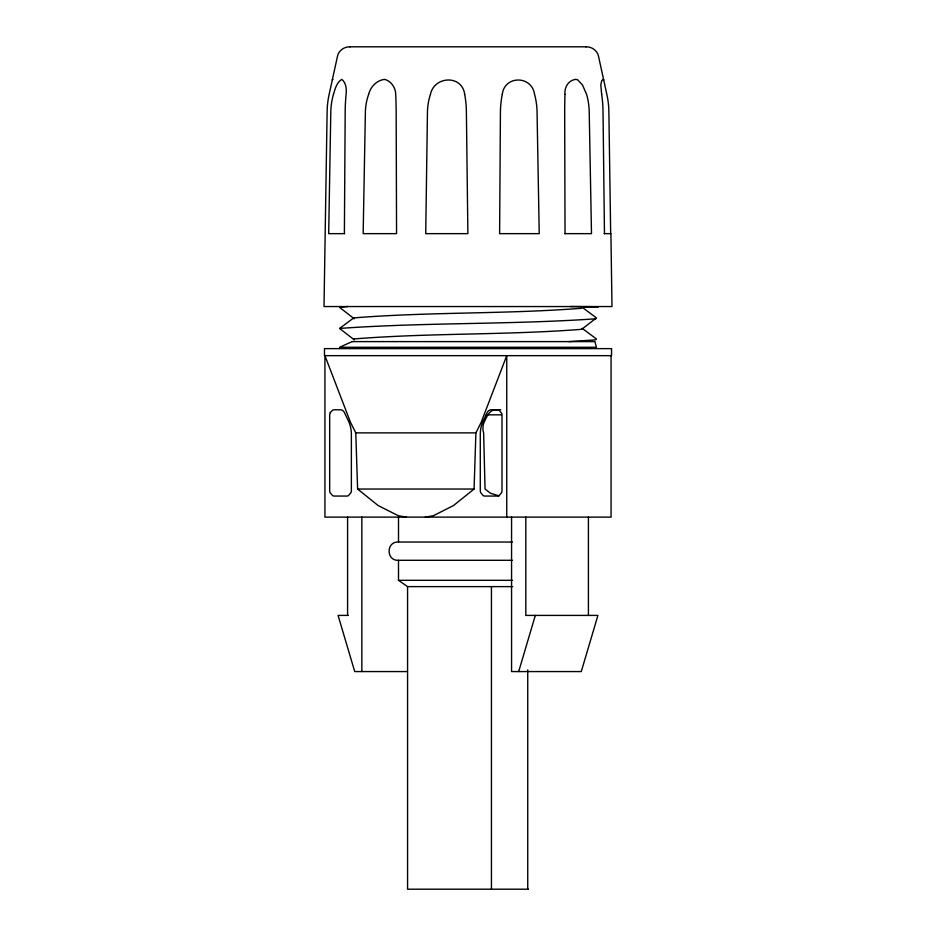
<?xml version="1.0" encoding="UTF-8"?>
<svg xmlns="http://www.w3.org/2000/svg" width="936" height="936" viewBox="0 0 936 936"><rect width="100%" height="100%" fill="white"/><g stroke="black" fill="none" stroke-linecap="round" stroke-linejoin="round"><path stroke-width="1.4" d="M344.389 233.649L345.185 111.7A71.616 26.512 90 0 1 346.098 94.407C346.718 89.189 346.144 82.789 341.804 79.361C336.574 82.508 335.123 88.955 333.45 94.407M425.307 517.117L433.345 515.736L453.562 505.51L474.061 489.037L475.897 432.877L481.186 422.3L506.75 355.657L506.75 517.117M564.97 94.407C564.232 87.457 568.327 80.274 575.687 79.361L577.594 79.747L582.496 85.024L586.615 94.407A67.298 66.468 -90 0 1 589.212 111.7L591.493 233.649L564.665 233.649M368.62 94.407C370.48 86.802 376.541 80.496 384.45 79.361C391.002 80.765 395.752 87.867 395.717 94.407A72.13 13.256 90 0 1 396.162 111.7L396.56 233.649L363.156 233.649L365.391 111.7A55.598 55.399 -90 0 1 368.632 94.407M610.67 233.649L608.88 111.7A69.124 54.779 -90 0 0 606.856 94.407L598.467 56.031C597.238 50.368 591.447 46.543 585.796 46.8M350.204 46.8C344.553 46.543 338.762 50.368 337.533 56.031L329.133 94.407A69.124 54.779 90 0 0 327.12 111.7L324.008 306.552L611.992 306.552L610.904 233.649L604.141 233.649M502.281 94.407C504.399 75.301 531.765 75.149 534.585 94.407A67.72 64.116 90 0 1 537.053 111.7L539.23 233.649L499.613 233.649L500.421 111.7A58.161 35.311 90 0 1 502.293 94.407M518.684 671.568L535.322 615.408M430.42 94.407C434.058 76.12 462.033 74.283 464.712 94.407M581.724 329.32L596.419 317.912L582.297 307.382L581.724 308.26C505.873 314.192 429.53 311.793 353.703 317.912L339.581 328.442L354.276 339.85L353.703 338.972C429.53 332.853 505.873 335.252 581.724 329.32L582.297 328.442L596.419 338.972L595.776 339.85L568.994 341.605M332.233 79.747L332.97 79.361M512.425 542.038L398.502 542.038C385.995 541.23 385.995 561.109 398.502 560.29L512.425 560.29M347.677 306.505L339.581 307.382L354.276 318.79L353.703 317.912M339.581 328.442C424.815 322.323 510.518 324.722 595.776 318.79M496.747 409.781C489.61 408.974 486.755 416.777 484.286 421.996A14.672 13.455 -31.7 0 0 483.011 426.254L482.953 429.612A18.252 16.743 -31.7 0 0 483.643 432.877L485.047 489.037L490.534 493.249L499.017 495.869M587.831 306.868L598.42 306.751L589.048 306.645M582.286 306.879L588.674 306.891M349.771 46.8L586.228 46.8M344.542 233.649L328.688 233.649L330.806 111.7A56.803 47.596 90 0 1 333.462 94.407M500.818 409.781L491.26 409.781A5.768 4.633 -90 0 0 487.235 412.53L483.222 420.989A25.88 20.838 90 0 0 480.285 434.187L480.285 490.441A5.382 4.329 -90 0 0 480.648 492.593L483.222 495.635A6.166 4.961 -90 0 0 485.047 496.057L497.238 496.057A6.166 4.961 -90 0 0 499.063 495.635L501.637 492.593A5.382 4.329 -90 0 0 502 490.441L502 415.397A5.382 4.329 -90 0 0 501.637 413.244L499.063 410.202A6.166 4.961 -90 0 0 497.238 409.781M486.158 414.835L501.485 414.835M611.079 355.657L611.079 517.117L324.921 517.117L324.921 355.657L350.485 422.3L355.774 432.877L475.897 432.877M355.774 432.877L357.61 489.037L474.061 489.037M398.502 560.29L398.502 580.308L512.425 580.308M398.502 580.308L407.57 586.626L512.671 586.626M348.274 615.408L338.083 615.408L354.721 671.568L407.125 671.568M528.43 889.2L407.57 889.2L407.57 586.626M570.293 306.54L589.984 306.657M406.353 517.117L398.326 515.736L378.097 505.51L357.61 489.037M603.767 79.747L603.03 79.361L601.637 80.906L600.795 85.024L601.673 94.407M604.457 233.649L603.03 111.7A58.839 26.313 -90 0 0 601.661 94.407M565.028 233.649L564.677 111.7A59.588 5.85 90 0 1 564.97 94.407M588.416 517.117L588.416 615.408M527.74 669.942L527.74 889.2M525.81 517.117L525.81 615.408L597.917 615.408L581.279 671.568L511.559 671.568L511.559 517.117M491.435 586.626L491.435 889.2M398.502 517.117L398.502 542.038M361.846 517.117L361.846 671.568M347.584 517.117L347.584 615.408M430.431 94.407A56.207 51.702 90 0 0 427.459 111.7L425.728 233.649L467.883 233.649L466.385 111.7A70.048 46.917 -90 0 0 464.701 94.407M330.303 412.589L330.034 413.244A5.382 4.329 -90 0 0 329.671 415.397L329.671 490.441A5.382 4.329 -90 0 0 330.034 492.593L332.608 495.635A6.166 4.961 90 0 0 334.421 496.057L346.624 496.057A6.166 4.961 -90 0 0 348.438 495.635L351.012 492.593A5.382 4.329 -90 0 0 351.374 490.441L351.374 434.187A25.88 20.838 90 0 0 348.438 420.989L344.413 412.542A5.768 4.633 90 0 0 340.4 409.804L334.421 409.781A6.166 4.961 -90 0 0 332.608 410.202L330.303 412.589M352.193 341.605L339.581 347.279L596.419 347.279L594.91 341.605L352.193 341.605M611.536 348.625L324.464 348.625L324.464 355.657L611.536 355.657L611.536 348.625"/></g></svg>
